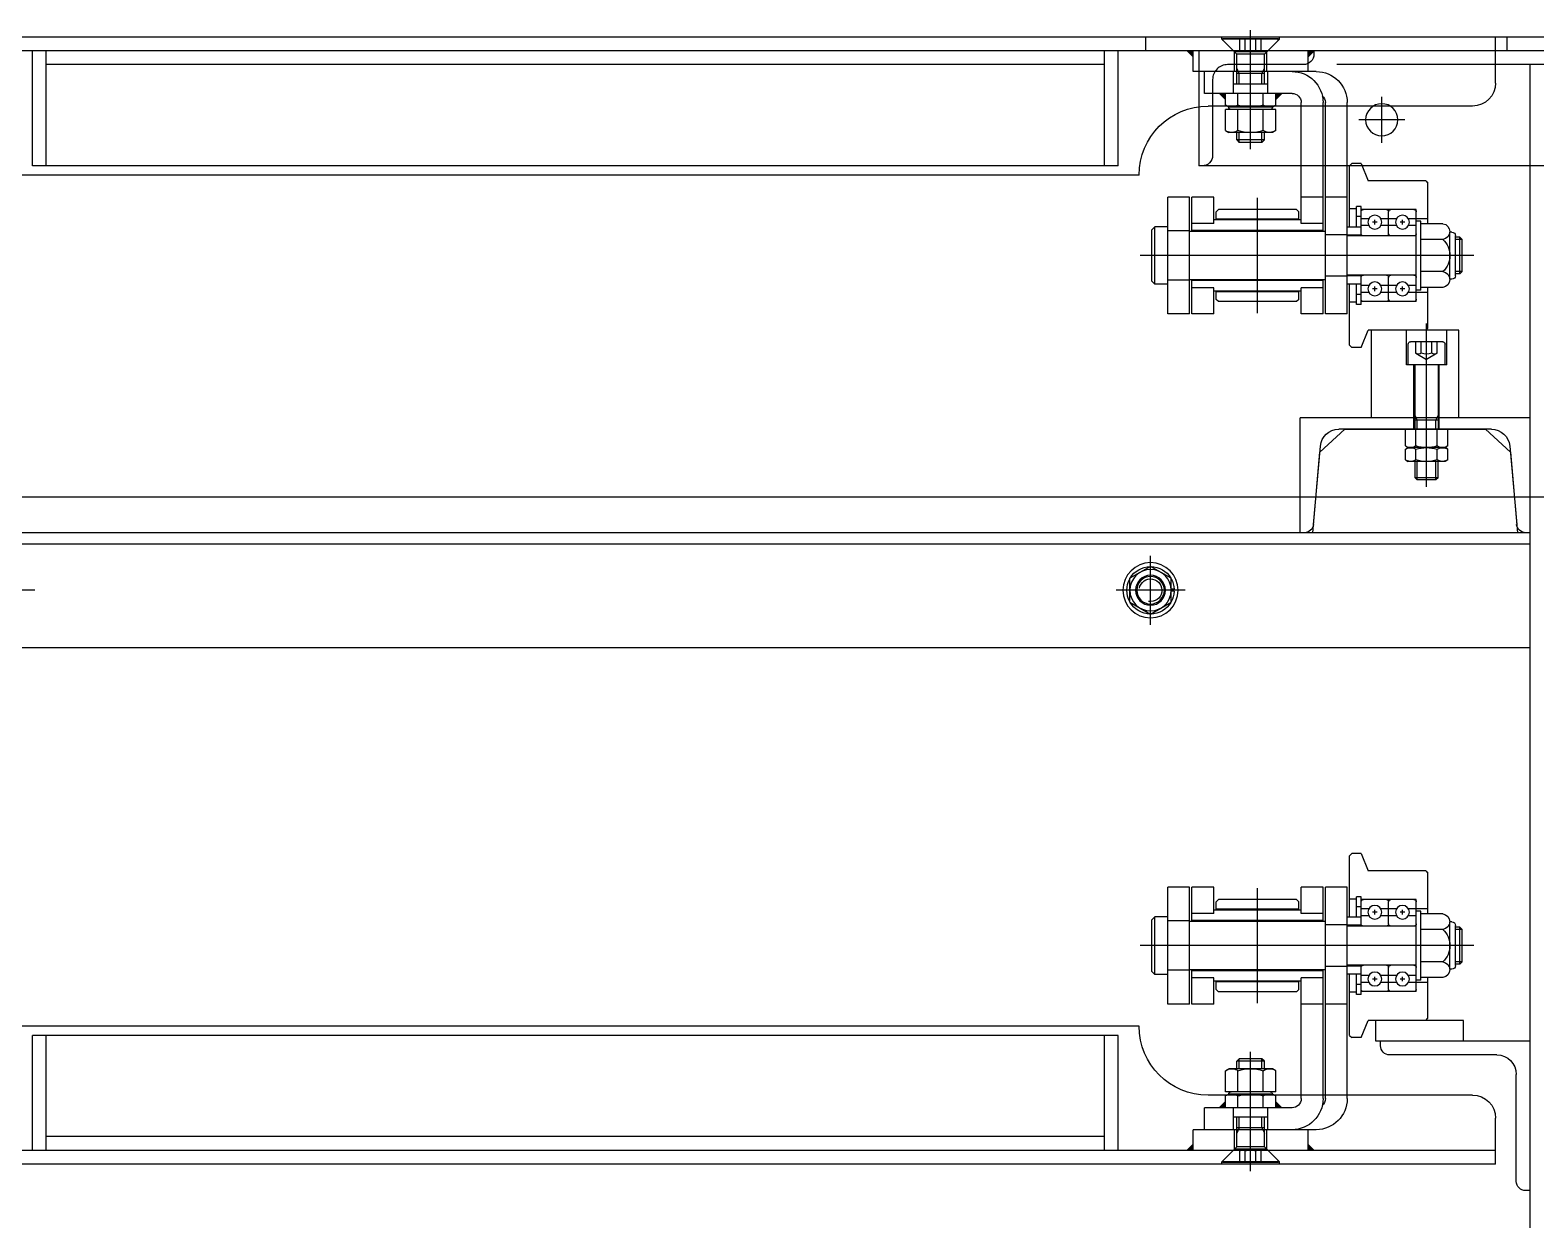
# Model space of a CAD drawing. Header units: millimetres. Extents: x 5349504 to 6791112, y -2212455 to -2153443.
# Drawn here: x 6504144 to 6504799, y -2198438 to -2197921 of the extents above; entities that cross this region are included whole.
import ezdxf

# ---------------------------------------------------------------- set-up
doc = ezdxf.new("R2010")
doc.units = ezdxf.units.MM
doc.header["$LTSCALE"] = 400
doc.linetypes.add('CEN', pattern=[62, 60, -1, 0, -1])
doc.layers.get('DEFPOINTS').update_dxf_attribs({"color": 140})
for name, color, linetype in [('CEN', 1, 'CEN'), ('EQUIP', 8, 'Continuous'), ('GRND', 8, 'Continuous')]:
    doc.layers.add(name, color=color, linetype=linetype)

# ---------------------------------------------------------------- blocks, each defined once
blk = doc.blocks.new('BL-EQ-SECT_1_20230313')
at = {"layer": 'DEFPOINTS'}
blk.add_line((276.25, 3252.6), (107776.25, 3252.6), dxfattribs=at)
at = {"layer": 'EQUIP'}
for p, q in [((52112.75, 3203.8), (52112.75, 3255.6)), ((52001.25, 3246.6), (52001.25, 3252.6)), ((52006.25, 3232.6), (52006.25, 3252.6)), ((52087.75, 3237.6), (52087.75, 3246.6)), ((52100.25, 3251.6), (52100.25, 3252.6)), ((52100.25, 3251.6), (52106.75, 3245.1)), ((52100.25, 3251.6), (52125.25, 3251.6)), ((52100.75, 3251.8), (52124.75, 3251.8)), ((52100.75, 3251.1), (52100.75, 3251.8)), ((52108.13, 3246.8), (52108.13, 3251.8)), ((52110.44, 3246.8), (52110.44, 3251.8)), ((52115.06, 3246.8), (52115.06, 3251.8)), ((52117.37, 3246.8), (52117.37, 3251.8)), ((52118.75, 3245.1), (52125.25, 3251.6)), ((52124.75, 3251.1), (52124.75, 3251.8)), ((52125.25, 3251.6), (52125.25, 3252.6)), ((52137.75, 3237.6), (52137.75, 3246.6)), ((52170.25, 3196.6), (52170.25, 3246.6)), ((52176.25, 3196.6), (52176.25, 3246.6)), ((52636.25, 3196.6), (52636.25, 3246.6)), ((52642.25, 3196.6), (52642.25, 3246.6)), ((51336.25, 3240.6), (52075.25, 3240.6)), ((51991.25, 982.6), (51991.25, 3240.6)), ((52105.75, 3237.6), (52105.75, 3246.1)), ((52105.75, 3246.1), (52119.75, 3246.1)), ((52106.75, 3245.1), (52118.75, 3245.1)), ((52106.75, 3232.1), (52106.75, 3245.1)), ((52118.75, 3232.1), (52118.75, 3245.1)), ((52119.75, 3237.6), (52119.75, 3246.1)), ((52176.25, 3240.6), (52636.25, 3240.6)), ((52084.25, 3237.6), (52137.75, 3237.6)), ((52105.25, 3228.1), (52105.25, 3237.6)), ((52107.83, 3236.8), (52106.75, 3239.1)), ((52106.75, 3236.8), (52118.75, 3236.8)), ((52107.83, 3232.1), (52107.83, 3236.8)), ((52117.68, 3236.8), (52118.75, 3239.1)), ((52117.68, 3232.1), (52117.68, 3236.8)), ((52120.25, 3228.1), (52120.25, 3237.6)), ((52132.75, 3228.1), (52132.75, 3237.6)), ((52094.75, 3228.1), (52132.75, 3228.1)), ((52101.78, 3222.94), (52101.78, 3228.1)), ((52105.25, 3232.1), (52120.25, 3232.1)), ((52107.27, 3222.94), (52107.27, 3228.1)), ((52118.24, 3222.94), (52118.24, 3228.1)), ((52123.72, 3222.94), (52123.72, 3228.1)), ((52016.25, 3222.6), (52131.25, 3222.6)), ((52055.75, 3206.6), (52055.75, 3226.6)), ((52070.75, 3132.2), (52070.75, 3224.1)), ((52080.25, 3132.2), (52080.25, 3224.1)), ((52081.25, 3168.1), (52081.25, 3224.1)), ((52090.75, 3171.6), (52090.75, 3224.1)), ((52101.78, 3222.94), (52102.39, 3222.6)), ((52101.78, 3221.1), (52123.73, 3221.1)), ((52101.78, 3211.95), (52101.78, 3221.1)), ((52102.39, 3222.6), (52103.25, 3222.1)), ((52103.25, 3222.1), (52122.25, 3222.1)), ((52107.27, 3211.95), (52107.27, 3221.1)), ((52118.24, 3211.95), (52118.24, 3221.1)), ((52122.25, 3222.1), (52123.72, 3222.94)), ((52123.73, 3211.95), (52123.73, 3221.1)), ((52045.75, 3216.6), (52065.75, 3216.6)), ((52101.78, 3211.95), (52103.25, 3211.1)), ((52103.25, 3211.1), (52122.25, 3211.1)), ((52106.75, 3207.87), (52106.75, 3211.1)), ((52106.75, 3207.87), (52107.83, 3206.8)), ((52106.75, 3207.87), (52118.75, 3207.87)), ((52107.83, 3206.8), (52107.83, 3211.1)), ((52117.68, 3206.8), (52117.68, 3211.1)), ((52118.75, 3207.87), (52117.68, 3206.8)), ((52118.75, 3207.87), (52118.75, 3211.1)), ((52123.73, 3211.95), (52122.25, 3211.1)), ((52107.83, 3206.8), (52117.68, 3206.8)), ((52064.76, 3197.6), (52061.66, 3190.1)), ((52064.76, 3197.6), (52068.75, 3197.6)), ((52069.75, 3196.6), (52068.75, 3197.6)), ((52069.76, 3170), (52069.75, 3196.6)), ((52170.25, 3196.6), (52642.25, 3196.6)), ((52036.65, 3190.1), (52035.65, 3189.1)), ((52035.65, 3171.44), (52035.65, 3189.1)), ((52036.65, 3190.1), (52061.66, 3190.1)), ((52161.25, 3192.6), (52651.25, 3192.6)), ((52070.75, 3183), (52080.25, 3183)), ((52081.25, 3183), (52090.75, 3183)), ((52109.75, 3132.55), (52109.75, 3182.65)), ((52128.75, 3183), (52138.25, 3183)), ((52128.75, 3171.6), (52128.75, 3183)), ((52138.25, 3168.1), (52138.25, 3183)), ((52139.25, 3132.2), (52139.25, 3183)), ((52139.25, 3183), (52148.75, 3183)), ((52148.75, 3132.2), (52148.75, 3183)), ((52040.75, 3137.6), (52040.75, 3177.6)), ((52040.75, 3177.6), (52064.75, 3177.6)), ((52052.75, 3167.1), (52052.75, 3176.6)), ((52064.75, 3178.85), (52066.7, 3178.85)), ((52064.75, 3166.1), (52064.75, 3178.85)), ((52064.75, 3174.52), (52066.7, 3174.52)), ((52066.7, 3170), (52066.7, 3178.85)), ((52066.7, 3177.85), (52069.76, 3177.85)), ((52092.75, 3177.64), (52091.75, 3176.64)), ((52091.75, 3173.06), (52091.75, 3176.65)), ((52092.75, 3177.65), (52126.75, 3177.65)), ((52126.75, 3177.64), (52127.75, 3176.64)), ((52127.75, 3173.06), (52127.75, 3176.65)), ((52025.25, 3167.79), (52026.15, 3167.79)), ((52026.15, 3147.3), (52026.15, 3167.79)), ((52029.15, 3171.45), (52038.75, 3171.45)), ((52035.75, 3173.6), (52044.16, 3173.6)), ((52038.75, 3142.6), (52038.75, 3172.6)), ((52038.75, 3172.6), (52040.75, 3172.6)), ((52040.75, 3170.6), (52044.16, 3170.6)), ((52045.75, 3172.1), (52047.75, 3172.1)), ((52046.75, 3171.1), (52046.75, 3173.1)), ((52049.35, 3173.6), (52056.16, 3173.6)), ((52049.35, 3170.6), (52056.16, 3170.6)), ((52057.75, 3172.1), (52059.75, 3172.1)), ((52058.75, 3171.1), (52058.75, 3173.1)), ((52061.35, 3173.6), (52064.75, 3173.6)), ((52061.35, 3170.6), (52064.75, 3170.6)), ((52064.75, 3170), (52070.75, 3170)), ((52080.25, 3168.1), (52139.25, 3168.1)), ((52081.25, 3171.6), (52090.75, 3171.6)), ((52081.25, 3168.5), (52138.25, 3168.5)), ((52090.75, 3173.06), (52128.75, 3173.06)), ((52091.75, 3173.39), (52127.75, 3173.39)), ((52128.75, 3171.6), (52138.25, 3171.6)), ((52139.25, 3168.32), (52148.75, 3168.32)), ((52148.75, 3170.1), (52154.43, 3170.1)), ((52154.43, 3170.1), (52155.75, 3168.77)), ((52154.43, 3145.1), (52154.43, 3170.1)), ((52155.75, 3146.43), (52155.75, 3168.77)), ((52021.75, 3165.6), (52020.75, 3164.6)), ((52020.75, 3164.6), (52023.75, 3164.6)), ((52020.75, 3150.6), (52020.75, 3164.6)), ((52021.75, 3165.6), (52023.75, 3165.6)), ((52021.75, 3149.6), (52021.75, 3165.6)), ((52023.75, 3148.8), (52023.75, 3166.29)), ((52029.15, 3164.6), (52038.75, 3164.6)), ((52040.75, 3166.1), (52070.75, 3166.1)), ((52064.75, 3166.45), (52070.75, 3166.45)), ((52070.75, 3166.6), (52080.25, 3166.6)), ((52015.75, 3157.6), (52160.75, 3157.6)), ((52020.75, 3150.6), (52023.75, 3150.6)), ((52020.75, 3150.6), (52021.75, 3149.6)), ((52021.75, 3149.6), (52023.75, 3149.6)), ((52029.15, 3150.6), (52038.75, 3150.6)), ((52040.75, 3149.1), (52070.75, 3149.1)), ((52064.75, 3136.35), (52064.75, 3149.1)), ((52064.75, 3148.75), (52070.75, 3148.75)), ((52070.75, 3148.6), (52080.25, 3148.6)), ((52025.25, 3147.3), (52026.15, 3147.3)), ((52029.15, 3143.75), (52038.75, 3143.75)), ((52035.65, 3126.1), (52035.65, 3143.75)), ((52038.75, 3142.6), (52040.75, 3142.6)), ((52040.75, 3144.6), (52044.16, 3144.6)), ((52045.75, 3143.1), (52047.75, 3143.1)), ((52046.75, 3142.1), (52046.75, 3144.1)), ((52049.35, 3144.6), (52056.16, 3144.6)), ((52052.75, 3138.6), (52052.75, 3148.1)), ((52057.75, 3143.1), (52059.75, 3143.1)), ((52058.75, 3142.1), (52058.75, 3144.1)), ((52061.35, 3144.6), (52064.75, 3144.6)), ((52064.75, 3145.2), (52070.75, 3145.2)), ((52066.7, 3136.35), (52066.7, 3145.2)), ((52069.75, 3118.6), (52069.75, 3145.2)), ((52080.25, 3147.1), (52139.25, 3147.1)), ((52081.25, 3132.2), (52081.25, 3147.1)), ((52081.25, 3146.7), (52138.25, 3146.7)), ((52081.25, 3143.6), (52090.75, 3143.6)), ((52090.75, 3132.2), (52090.75, 3143.6)), ((52090.75, 3142.13), (52128.75, 3142.13)), ((52091.75, 3138.55), (52091.75, 3142.13)), ((52091.75, 3141.81), (52127.75, 3141.81)), ((52127.75, 3138.55), (52127.75, 3142.13)), ((52128.75, 3143.6), (52138.25, 3143.6)), ((52128.75, 3132.2), (52128.75, 3143.6)), ((52138.25, 3132.2), (52138.25, 3147.1)), ((52139.25, 3146.87), (52148.75, 3146.87)), ((52148.75, 3145.1), (52154.43, 3145.1)), ((52155.75, 3146.43), (52154.42, 3145.1)), ((52035.75, 3141.6), (52044.16, 3141.6)), ((52040.75, 3137.6), (52064.75, 3137.6)), ((52049.35, 3141.6), (52056.16, 3141.6)), ((52061.35, 3141.6), (52064.75, 3141.6)), ((52064.75, 3140.67), (52066.7, 3140.67)), ((52064.75, 3136.35), (52066.7, 3136.35)), ((52066.7, 3137.35), (52069.76, 3137.35)), ((52091.76, 3138.55), (52092.76, 3137.55)), ((52092.75, 3137.55), (52126.75, 3137.55)), ((52126.76, 3137.55), (52127.75, 3138.54)), ((52070.75, 3132.2), (52080.25, 3132.2)), ((52081.25, 3132.2), (52090.75, 3132.2)), ((52128.75, 3132.2), (52138.25, 3132.2)), ((52139.25, 3132.2), (52148.75, 3132.2)), ((52022.25, 3087.1), (52022.25, 3125.1)), ((52022.25, 3125.1), (52061.66, 3125.1)), ((52027.5, 3110.1), (52027.5, 3125.1)), ((52036.65, 3125.1), (52035.65, 3126.1)), ((52036.25, 3057.1), (52036.25, 3128.1)), ((52045, 3110.1), (52045, 3125.1)), ((52060.25, 3087.1), (52060.25, 3125.1)), ((52064.76, 3117.6), (52061.66, 3125.1)), ((52028.25, 3110.1), (52028.25, 3119.1)), ((52029.25, 3120.1), (52043.25, 3120.1)), ((52031.63, 3115.1), (52031.63, 3120.1)), ((52033.94, 3115.1), (52033.94, 3120.1)), ((52038.56, 3115.1), (52038.56, 3120.1)), ((52040.87, 3115.1), (52040.87, 3120.1)), ((52044.25, 3110.1), (52044.25, 3119.1)), ((52064.76, 3117.6), (52068.75, 3117.6)), ((52069.75, 3118.6), (52068.75, 3117.6)), ((52027.5, 3110.1), (52045, 3110.1)), ((52030.75, 3082.1), (52030.75, 3110.1)), ((52031.25, 3110.1), (52031.25, 3082.1)), ((52031.63, 3115.1), (52036.25, 3112.43)), ((52040.87, 3115.1), (52036.25, 3112.43)), ((52041.25, 3082.1), (52041.25, 3110.1)), ((52041.75, 3082.1), (52041.75, 3110.1)), ((51991.25, 3087.1), (52091.25, 3087.1)), ((52032.17, 3086.1), (52031.25, 3088.1)), ((52031.25, 3086.1), (52041.25, 3086.1)), ((52032.17, 3082.1), (52032.17, 3086.1)), ((52040.33, 3086.1), (52041.25, 3088.1)), ((52040.33, 3082.1), (52040.33, 3086.1)), ((52091.25, 3037.1), (52091.25, 3087.1)), ((52008.05, 3082.1), (52074.45, 3082.1)), ((52027.01, 3074.81), (52027.01, 3082.1)), ((52031.63, 3074.81), (52031.63, 3082.1)), ((52040.87, 3074.81), (52040.87, 3082.1)), ((52045.49, 3074.81), (52045.49, 3082.1)), ((52000.08, 3074.79), (51997.1, 3040.75)), ((52027.01, 3074.81), (52028.25, 3074.1)), ((52027.01, 3073.38), (52028.25, 3074.1)), ((52027.01, 3068.81), (52027.01, 3073.38)), ((52028.25, 3074.1), (52044.25, 3074.1)), ((52031.63, 3068.81), (52031.63, 3073.38)), ((52040.87, 3068.81), (52040.87, 3073.38)), ((52045.49, 3074.81), (52044.25, 3074.1)), ((52045.49, 3073.38), (52044.25, 3074.1)), ((52045.49, 3068.81), (52045.49, 3073.38)), ((52085.4, 3040.75), (52082.42, 3074.79)), ((52027.01, 3068.81), (52028.25, 3068.1)), ((52028.25, 3068.1), (52044.25, 3068.1)), ((52031.25, 3061.02), (52031.25, 3068.1)), ((52032.17, 3060.1), (52032.17, 3068.1)), ((52040.33, 3060.1), (52040.33, 3068.1)), ((52041.25, 3061.02), (52041.25, 3068.1)), ((52045.49, 3068.81), (52044.25, 3068.1)), ((52031.25, 3061.02), (52032.17, 3060.1)), ((52031.25, 3061.02), (52041.25, 3061.02)), ((52032.17, 3060.1), (52040.33, 3060.1)), ((52041.25, 3061.02), (52040.33, 3060.1)), ((51991.25, 3037.1), (52821.25, 3037.1)), ((51991.25, 3032.1), (52812.25, 3032.1)), ((52156.25, 2997.1), (52156.25, 3027.1)), ((52147.25, 3017.29), (52156.25, 3022.49)), ((52147.25, 3006.9), (52147.25, 3017.29)), ((52156.25, 3022.49), (52165.25, 3017.29)), ((52165.25, 3006.9), (52165.25, 3017.29)), ((52141.25, 3012.1), (52171.25, 3012.1)), ((52145.96, 3012.55), (52147.25, 3012.55)), ((52145.96, 3011.65), (52147.25, 3011.65)), ((52641.25, 3012.1), (52671.25, 3012.1)), ((52156.25, 3001.7), (52147.25, 3006.9)), ((52165.25, 3006.9), (52156.25, 3001.7)), ((51991.25, 2987.1), (52821.25, 2987.1)), ((52064.76, 2897.6), (52061.66, 2890.1)), ((52064.76, 2897.6), (52068.75, 2897.6)), ((52069.75, 2896.6), (52068.75, 2897.6)), ((52069.76, 2870), (52069.75, 2896.6)), ((52036.65, 2890.1), (52035.65, 2889.1)), ((52035.65, 2871.44), (52035.65, 2889.1)), ((52036.65, 2890.1), (52061.66, 2890.1)), ((52070.75, 2883), (52080.25, 2883)), ((52070.75, 2791.1), (52070.75, 2883)), ((52080.25, 2791.1), (52080.25, 2883)), ((52081.25, 2883), (52090.75, 2883)), ((52081.25, 2868.1), (52081.25, 2883)), ((52090.75, 2871.6), (52090.75, 2883)), ((52109.75, 2832.55), (52109.75, 2882.65)), ((52128.75, 2883), (52138.25, 2883)), ((52128.75, 2871.6), (52128.75, 2883)), ((52138.25, 2868.1), (52138.25, 2883)), ((52139.25, 2832.2), (52139.25, 2883)), ((52139.25, 2883), (52148.75, 2883)), ((52148.75, 2832.2), (52148.75, 2883)), ((52035.75, 2873.6), (52044.16, 2873.6)), ((52040.75, 2837.6), (52040.75, 2877.6)), ((52040.75, 2877.6), (52064.75, 2877.6)), ((52049.35, 2873.6), (52056.16, 2873.6)), ((52052.75, 2867.1), (52052.75, 2876.6)), ((52061.35, 2873.6), (52064.75, 2873.6)), ((52064.75, 2878.85), (52066.7, 2878.85)), ((52064.75, 2866.1), (52064.75, 2878.85)), ((52064.75, 2874.52), (52066.7, 2874.52)), ((52066.7, 2870), (52066.7, 2878.85)), ((52066.7, 2877.85), (52069.76, 2877.85)), ((52091.75, 2873.06), (52091.75, 2876.65)), ((52091.75, 2873.39), (52127.75, 2873.39)), ((52091.76, 2876.64), (52092.76, 2877.64)), ((52092.75, 2877.65), (52126.75, 2877.65)), ((52126.76, 2877.64), (52127.75, 2876.65)), ((52127.75, 2873.06), (52127.75, 2876.65)), ((52025.25, 2867.89), (52026.15, 2867.89)), ((52026.15, 2847.4), (52026.15, 2867.89)), ((52029.15, 2871.44), (52038.75, 2871.44)), ((52038.75, 2842.6), (52038.75, 2872.6)), ((52038.75, 2872.6), (52040.75, 2872.6)), ((52040.75, 2870.6), (52044.16, 2870.6)), ((52045.75, 2872.1), (52047.75, 2872.1)), ((52046.75, 2871.1), (52046.75, 2873.1)), ((52049.35, 2870.6), (52056.16, 2870.6)), ((52057.75, 2872.1), (52059.75, 2872.1)), ((52058.75, 2871.1), (52058.75, 2873.1)), ((52061.35, 2870.6), (52064.75, 2870.6)), ((52064.75, 2870), (52070.75, 2870)), ((52080.25, 2868.1), (52139.25, 2868.1)), ((52081.25, 2871.6), (52090.75, 2871.6)), ((52081.25, 2868.5), (52138.25, 2868.5)), ((52090.75, 2873.06), (52128.75, 2873.06)), ((52128.75, 2871.6), (52138.25, 2871.6)), ((52139.25, 2868.32), (52148.75, 2868.32)), ((52148.75, 2870.1), (52154.43, 2870.1)), ((52155.75, 2868.77), (52154.42, 2870.09)), ((52154.43, 2845.1), (52154.43, 2870.1)), ((52155.75, 2846.42), (52155.75, 2868.76)), ((52020.75, 2864.59), (52021.75, 2865.59)), ((52020.75, 2864.59), (52023.75, 2864.59)), ((52020.75, 2850.6), (52020.75, 2864.59)), ((52021.75, 2865.59), (52023.75, 2865.59)), ((52021.75, 2849.59), (52021.75, 2865.59)), ((52023.75, 2848.9), (52023.75, 2866.39)), ((52029.15, 2864.59), (52038.75, 2864.59)), ((52040.75, 2866.1), (52070.75, 2866.1)), ((52064.75, 2866.45), (52070.75, 2866.45)), ((52070.75, 2866.6), (52080.25, 2866.6)), ((52015.75, 2857.6), (52160.75, 2857.6)), ((52020.75, 2850.59), (52023.75, 2850.59)), ((52021.75, 2849.59), (52020.75, 2850.59)), ((52021.75, 2849.59), (52023.75, 2849.59)), ((52025.25, 2847.4), (52026.15, 2847.4)), ((52029.15, 2850.59), (52038.75, 2850.59)), ((52040.75, 2849.1), (52070.75, 2849.1)), ((52052.75, 2838.6), (52052.75, 2848.1)), ((52064.75, 2836.35), (52064.75, 2849.1)), ((52064.75, 2848.75), (52070.75, 2848.75)), ((52070.75, 2848.6), (52080.25, 2848.6)), ((52080.25, 2847.1), (52139.25, 2847.1)), ((52081.25, 2791.1), (52081.25, 2847.1)), ((52138.25, 2832.2), (52138.25, 2847.1)), ((52029.15, 2843.75), (52038.75, 2843.75)), ((52035.65, 2826.1), (52035.65, 2843.75)), ((52035.75, 2841.6), (52044.16, 2841.6)), ((52038.75, 2842.6), (52040.75, 2842.6)), ((52040.75, 2844.6), (52044.16, 2844.6)), ((52045.75, 2843.1), (52047.75, 2843.1)), ((52046.75, 2842.1), (52046.75, 2844.1)), ((52049.35, 2844.6), (52056.16, 2844.6)), ((52049.35, 2841.6), (52056.16, 2841.6)), ((52057.75, 2843.1), (52059.75, 2843.1)), ((52058.75, 2842.1), (52058.75, 2844.1)), ((52061.35, 2844.6), (52064.75, 2844.6)), ((52061.35, 2841.6), (52064.75, 2841.6)), ((52064.75, 2845.2), (52070.75, 2845.2)), ((52064.75, 2840.67), (52066.7, 2840.67)), ((52066.7, 2836.35), (52066.7, 2845.2)), ((52069.75, 2818.6), (52069.75, 2845.2)), ((52081.25, 2846.7), (52138.25, 2846.7)), ((52081.25, 2843.6), (52090.75, 2843.6)), ((52090.75, 2791.1), (52090.75, 2843.6)), ((52090.75, 2842.13), (52128.75, 2842.13)), ((52091.75, 2838.55), (52091.75, 2842.13)), ((52091.75, 2841.81), (52127.75, 2841.81)), ((52127.75, 2838.55), (52127.75, 2842.13)), ((52128.75, 2832.2), (52128.75, 2843.6)), ((52128.75, 2843.6), (52138.25, 2843.6)), ((52139.25, 2846.87), (52148.75, 2846.87)), ((52148.75, 2845.09), (52154.43, 2845.09)), ((52154.43, 2845.1), (52155.75, 2846.42)), ((52040.75, 2837.6), (52064.75, 2837.6)), ((52064.75, 2836.35), (52066.7, 2836.35)), ((52066.7, 2837.35), (52069.76, 2837.35)), ((52092.75, 2837.55), (52091.75, 2838.55)), ((52092.75, 2837.55), (52126.75, 2837.55)), ((52126.75, 2837.55), (52127.75, 2838.55)), ((52070.75, 2832.2), (52080.25, 2832.2)), ((52081.25, 2832.2), (52090.75, 2832.2)), ((52128.75, 2832.2), (52138.25, 2832.2)), ((52139.25, 2832.2), (52148.75, 2832.2)), ((52020.25, 2825.1), (52061.66, 2825.1)), ((52020.25, 2816.1), (52020.25, 2825.1)), ((52036.65, 2825.1), (52035.65, 2826.1)), ((52058.25, 2816.1), (52058.25, 2825.1)), ((52064.76, 2817.6), (52061.66, 2825.1)), ((52161.25, 2822.6), (52651.25, 2822.6)), ((51991.25, 2816.1), (52056.25, 2816.1)), ((52020.25, 2816.1), (52058.25, 2816.1)), ((52056.25, 2814.1), (52056.25, 2816.1)), ((52064.76, 2817.6), (52068.75, 2817.6)), ((52069.75, 2818.6), (52068.75, 2817.6)), ((52170.25, 2818.6), (52642.25, 2818.6)), ((52170.25, 2768.6), (52170.25, 2818.6)), ((52176.25, 2768.6), (52176.25, 2818.6)), ((52636.25, 2768.6), (52636.25, 2818.6)), ((52642.25, 2768.6), (52642.25, 2818.6)), ((52005.75, 2810.1), (52052.25, 2810.1)), ((52106.75, 2807.32), (52107.83, 2808.4)), ((52107.83, 2804.1), (52107.83, 2808.4)), ((52107.83, 2808.4), (52117.68, 2808.4)), ((52112.75, 2759.6), (52112.75, 2811.4)), ((52117.68, 2804.1), (52117.68, 2808.4)), ((52118.75, 2807.32), (52117.68, 2808.4)), ((51997.25, 2755.1), (51997.25, 2801.6)), ((52101.78, 2803.25), (52103.25, 2804.1)), ((52101.78, 2794.1), (52101.78, 2803.25)), ((52103.25, 2804.1), (52122.25, 2804.1)), ((52106.75, 2804.1), (52106.75, 2807.32)), ((52106.75, 2807.32), (52118.75, 2807.32)), ((52107.27, 2794.1), (52107.27, 2803.25)), ((52118.24, 2794.1), (52118.24, 2803.25)), ((52118.75, 2804.1), (52118.75, 2807.32)), ((52123.73, 2803.25), (52122.25, 2804.1)), ((52123.73, 2794.1), (52123.73, 2803.25)), ((52016.25, 2792.6), (52131.25, 2792.6)), ((52101.78, 2794.1), (52123.73, 2794.1)), ((52101.78, 2792.25), (52102.39, 2792.6)), ((52101.78, 2787.1), (52101.78, 2792.25)), ((52102.39, 2792.6), (52103.25, 2793.1)), ((52103.25, 2793.1), (52122.25, 2793.1)), ((52107.27, 2787.1), (52107.27, 2792.25)), ((52118.24, 2787.1), (52118.24, 2792.25)), ((52122.25, 2793.1), (52123.72, 2792.25)), ((52123.72, 2787.1), (52123.72, 2792.25)), ((52006.25, 2762.6), (52006.25, 2782.6)), ((52094.75, 2787.1), (52132.75, 2787.1)), ((52105.25, 2777.6), (52105.25, 2787.1)), ((52105.25, 2783.1), (52120.25, 2783.1)), ((52106.75, 2770.1), (52106.75, 2783.1)), ((52107.83, 2778.4), (52107.83, 2783.1)), ((52117.68, 2778.4), (52117.68, 2783.1)), ((52118.75, 2770.1), (52118.75, 2783.1)), ((52120.25, 2777.6), (52120.25, 2787.1)), ((52132.75, 2777.6), (52132.75, 2787.1)), ((52084.25, 2777.6), (52137.75, 2777.6)), ((52087.75, 2768.6), (52087.75, 2777.6)), ((52105.75, 2769.1), (52105.75, 2777.6)), ((52106.75, 2778.4), (52118.75, 2778.4)), ((52107.83, 2778.4), (52106.75, 2776.09)), ((52117.68, 2778.4), (52118.75, 2776.09)), ((52119.75, 2769.1), (52119.75, 2777.6)), ((52137.75, 2768.6), (52137.75, 2777.6)), ((52006.25, 2768.6), (52806.25, 2768.6)), ((52100.25, 2763.6), (52106.75, 2770.1)), ((52105.75, 2769.1), (52119.75, 2769.1)), ((52106.75, 2770.1), (52118.75, 2770.1)), ((52118.75, 2770.1), (52125.25, 2763.6)), ((52176.25, 2774.6), (52636.25, 2774.6)), ((52006.25, 2762.6), (52806.25, 2762.6)), ((52100.25, 2762.6), (52100.25, 2763.6)), ((52100.25, 2763.6), (52125.25, 2763.6)), ((52100.75, 2763.4), (52100.75, 2764.1)), ((52100.75, 2763.4), (52124.75, 2763.4)), ((52108.13, 2763.4), (52108.13, 2768.4)), ((52110.44, 2763.4), (52110.44, 2768.4)), ((52115.06, 2763.4), (52115.06, 2768.4)), ((52117.37, 2763.4), (52117.37, 2768.4)), ((52124.75, 2763.4), (52124.75, 2764.1)), ((52125.25, 2762.6), (52125.25, 2763.6)), ((51991.25, 2751.1), (51993.25, 2751.1))]:
    blk.add_line(p, q, dxfattribs=at)
for points in [[(51176.25, 3246.6), (52806.25, 3246.6)], [(51181.25, 3246.6), (51181.25, 3252.6), (52806.25, 3252.6)], [(52135.25, 3246.6), (52135.25, 3196.6)], [(52158.25, 3246.6), (52158.25, 3252.6)], [(51226.25, 3196.6), (52135.25, 3196.6)]]:
    blk.add_lwpolyline(points, dxfattribs=at)
blk.add_lwpolyline([(52085.25, 3246.6), (52085.25, 3245.1, 0.414214), (52089.75, 3240.6), (52122.75, 3240.6, -0.414214), (52129.25, 3234.1), (52129.25, 3201.1, 0.414214), (52133.75, 3196.6), (52135.25, 3196.6)], format="xyb", dxfattribs=at)
blk.add_lwpolyline([(52082.66, 3072.13), (52071.79, 3082.1), (52010.72, 3082.1), (51999.85, 3072.13), (51996.79, 3037.1), (52085.72, 3037.1)], close=True, dxfattribs=at)
for centre, radius in [((52055.75, 3216.6), 7), ((52046.75, 3172.1), 3), ((52058.75, 3172.1), 3), ((52046.75, 3143.1), 3), ((52058.75, 3143.1), 3), ((52156.25, 3012.1), 12), ((52156.25, 3012.1), 9), ((52156.25, 3012.1), 6.5), ((52156.25, 3012.1), 6), ((52046.75, 2872.1), 3), ((52058.75, 2872.1), 3), ((52046.75, 2843.1), 3), ((52058.75, 2843.1), 3)]:
    blk.add_circle(centre, radius, dxfattribs=at)
for centre, radius, start, end in [((52109.29, 3248.28), 1.88, 232.12112, 307.87888), ((52112.75, 3253.33), 6.93, 250.52878, 289.47122), ((52116.22, 3248.28), 1.88, 232.12112, 307.87888), ((52084.25, 3224.1), 13.5, 90, 180), ((52094.75, 3224.1), 13.5, 90, 180), ((52016.25, 3232.6), 10, 180, 270), ((52084.25, 3224.1), 4, 131.8162, 180), ((52094.75, 3224.1), 4, 90, 180), ((52104.53, 3226.95), 4.85, 244.3799, 304.40899), ((52104.25, 3222.1), 1, 180, 270), ((52112.89, 3241.09), 19, 252.8014, 265.44659), ((52112.62, 3241.09), 19, 266.75464, 287.1986), ((52120.98, 3226.95), 4.85, 235.59101, 295.6201), ((52121.25, 3222.1), 1, 270, 0), ((52131.25, 3192.6), 30, 0, 90), ((52104.52, 3215.95), 4.85, 244.43847, 304.43847), ((52112.75, 3229.22), 18.13, 252.38303, 287.61697), ((52120.98, 3215.95), 4.85, 235.56153, 295.56153), ((52041.75, 3176.6), 1, 90, 180), ((52051.75, 3176.6), 1, 0, 89.99999), ((52053.75, 3176.6), 1, 90.00001, 179.99999), ((52063.75, 3176.6), 1, 0, 90), ((52025.25, 3166.29), 1.5, 90, 180), ((52029.64, 3168.02), 3.46, 98.2275, 261.88012), ((52035.82, 3157.6), 9.67, 133.60249, 226.39752), ((52041.75, 3167.1), 1, 180.00001, 270), ((52051.75, 3167.1), 1, 270, 0), ((52053.75, 3167.1), 1, 180.00001, 270), ((52063.75, 3167.1), 1, 270, 359.99999), ((52025.25, 3148.8), 1.5, 180, 270), ((52029.65, 3147.17), 3.46, 98.2197, 261.78159), ((52041.75, 3148.1), 1, 90, 179.99999), ((52051.75, 3148.1), 1, 0, 90), ((52053.75, 3148.1), 1, 90, 179.99999), ((52063.75, 3148.1), 1, 0.00001, 90), ((52041.75, 3138.6), 1, 180, 270), ((52051.75, 3138.6), 1, 270.00001, 0), ((52053.75, 3138.6), 1, 180.00001, 269.99999), ((52063.75, 3138.6), 1, 270, 0), ((52029.25, 3119.1), 1, 90, 180), ((52043.25, 3119.1), 1, 0, 90), ((52032.79, 3116.58), 1.88, 232.12112, 307.87888), ((52036.25, 3121.63), 6.93, 250.52878, 289.47122), ((52039.72, 3116.58), 1.88, 232.12112, 307.87888), ((52008.05, 3074.1), 8, 90, 175), ((52074.45, 3074.1), 8, 5, 90), ((52029.32, 3078.18), 4.08, 244.43847, 304.43847), ((52029.32, 3070.01), 4.08, 55.56153, 115.56153), ((52036.25, 3089.36), 15.27, 252.38303, 287.61697), ((52036.25, 3058.83), 15.27, 72.38303, 107.61697), ((52043.18, 3078.18), 4.08, 235.56153, 295.56153), ((52043.18, 3070.01), 4.08, 64.43847, 124.43847), ((52029.32, 3072.18), 4.08, 244.43847, 304.43847), ((52036.25, 3083.36), 15.27, 252.38303, 287.61697), ((52043.18, 3072.18), 4.08, 235.56153, 295.56153), ((51993.12, 3041.1), 4, 270, 355), ((52089.39, 3041.1), 4, 185, 270), ((52156.25, 3012.1), 10.3, 90.90167, 149.09833), ((52156.25, 3012.1), 10.3, 30.90167, 89.09833), ((52156.25, 3012.1), 10.3, 150.90167, 177.49599), ((52156.25, 3012.1), 10.3, 182.50401, 209.09833), ((52156.25, 3012.1), 4.93, 10, 280), ((52156.25, 3012.1), 10.3, 330.90167, 29.09833), ((52156.25, 3012.1), 10.3, 210.90167, 269.09833), ((52156.25, 3012.1), 10.3, 270.90167, 329.09833), ((52041.75, 2876.6), 1, 90, 180), ((52051.75, 2876.6), 1, 0, 89.99999), ((52053.75, 2876.6), 1, 90.00001, 179.99999), ((52063.75, 2876.6), 1, 0, 90), ((52025.25, 2866.39), 1.5, 90, 180), ((52029.65, 2868.02), 3.46, 98.21841, 261.7803), ((52041.75, 2867.1), 1, 180.00001, 270), ((52051.75, 2867.1), 1, 270, 0), ((52053.75, 2867.1), 1, 180.00001, 270), ((52063.75, 2867.1), 1, 270, 359.99999), ((52035.82, 2857.6), 9.67, 133.60248, 226.39751), ((52025.25, 2848.9), 1.5, 180, 270), ((52029.64, 2847.17), 3.46, 98.11988, 261.7725), ((52041.75, 2848.1), 1, 90, 179.99999), ((52051.75, 2848.1), 1, 0, 90), ((52053.75, 2848.1), 1, 90, 179.99999), ((52063.75, 2848.1), 1, 0.00001, 90), ((52041.75, 2838.6), 1, 180, 270), ((52051.75, 2838.6), 1, 270.00001, 0), ((52053.75, 2838.6), 1, 180.00001, 269.99999), ((52063.75, 2838.6), 1, 270, 0), ((52131.25, 2822.6), 30, 270, 0), ((52005.75, 2801.6), 8.5, 90, 180), ((52052.25, 2814.1), 4, 270, 0), ((52104.52, 2799.25), 4.85, 55.56153, 115.56153), ((52112.75, 2785.97), 18.13, 72.38303, 107.61697), ((52120.98, 2799.25), 4.85, 64.43847, 124.43847), ((52016.25, 2782.6), 10, 90, 180), ((52084.25, 2791.1), 13.5, 180, 270), ((52084.25, 2791.1), 4, 180, 228.1838), ((52094.75, 2791.1), 13.5, 180, 270), ((52094.75, 2791.1), 4, 180, 270), ((52104.53, 2788.24), 4.85, 55.59101, 115.6201), ((52104.25, 2793.1), 1, 90, 180), ((52112.89, 2774.1), 19, 94.55341, 107.1986), ((52112.62, 2774.1), 19, 72.8014, 93.24536), ((52120.98, 2788.24), 4.85, 64.3799, 124.40899), ((52121.25, 2793.1), 1, 0, 90), ((52109.29, 2766.91), 1.88, 52.12112, 127.87888), ((52112.75, 2761.86), 6.93, 70.52878, 109.47122), ((52116.22, 2766.91), 1.88, 52.12112, 127.87888), ((51993.25, 2755.1), 4, 270, 0)]:
    blk.add_arc(centre, radius, start, end, dxfattribs=at)
for points in [[(52087.75, 3246.6), (52084.75, 3246.6), (52087.75, 3243.6)], [(52137.75, 3246.6), (52140.75, 3246.6), (52137.75, 3243.6)], [(52101.78, 3228.1), (52098.78, 3228.1), (52101.78, 3225.1)], [(52123.72, 3228.1), (52123.72, 3225.1), (52126.72, 3228.1)], [(52101.78, 2787.1), (52098.78, 2787.1), (52101.78, 2790.1)], [(52123.72, 2787.1), (52123.72, 2790.1), (52126.72, 2787.1)], [(52087.75, 2768.6), (52084.75, 2768.6), (52087.75, 2771.6)], [(52137.75, 2768.6), (52140.75, 2768.6), (52137.75, 2771.6)]]:
    blk.add_solid(points, dxfattribs=at)

msp = doc.modelspace()

# ---------------------------------------------------------------- block references
at = {"layer": 'GRND', "xscale": -1}
msp.add_blockref('BL-EQ-SECT_1_20230313', (6556787.53, -2201176.2), dxfattribs=at)

# ---------------------------------------------------------------- next in the draw order: linework, layer by layer
at = {"layer": 'CEN'}
for p, q in [((6583899.38, -2197923.6), (6421181.94, -2197923.6)), ((6507036.28, -2197923.6), (6421181.94, -2197923.6)), ((6526836.28, -2197923.6), (6421181.94, -2197923.6)), ((6546036.28, -2197923.6), (6421181.94, -2197923.6)), ((6556036.28, -2197923.6), (6421181.94, -2197923.6)), ((6529841.28, -2197923.6), (6421181.94, -2197923.6)), ((6529841.28, -2197923.6), (6421181.94, -2197923.6)), ((6530304.79, -2197923.6), (6421181.94, -2197923.6)), ((6530304.79, -2197923.6), (6421181.94, -2197923.6)), ((6583899.38, -2198123.6), (6421181.94, -2198123.6)), ((6556036.28, -2198123.6), (6421181.94, -2198123.6)), ((6530304.79, -2198123.6), (6421181.94, -2198123.6)), ((6529841.28, -2198123.6), (6421181.94, -2198123.6)), ((6546036.28, -2198123.6), (6421181.94, -2198123.6)), ((6530304.79, -2198123.6), (6421181.94, -2198123.6)), ((6529841.28, -2198123.6), (6421181.94, -2198123.6)), ((6526536.28, -2198123.6), (6421181.94, -2198123.6)), ((6507036.28, -2198123.6), (6421181.94, -2198123.6)), ((6511486.28, -2198123.6), (6421181.94, -2198123.6)), ((6511486.28, -2198123.6), (6421181.94, -2198123.6)), ((6511486.28, -2198123.6), (6421181.94, -2198123.6)), ((6511486.28, -2198123.6), (6421181.94, -2198123.6)), ((6511486.28, -2198123.6), (6421181.94, -2198123.6)), ((6511486.28, -2198123.6), (6421181.94, -2198123.6)), ((6511486.28, -2198123.6), (6421181.94, -2198123.6)), ((6511486.28, -2198123.6), (6421181.94, -2198123.6)), ((6516361.28, -2198123.6), (6421181.94, -2198123.6)), ((6516361.28, -2198123.6), (6421181.94, -2198123.6)), ((6516361.28, -2198123.6), (6421181.94, -2198123.6)), ((6516361.28, -2198123.6), (6421181.94, -2198123.6)), ((6516361.28, -2198123.6), (6421181.94, -2198123.6)), ((6516361.28, -2198123.6), (6421181.94, -2198123.6)), ((6516361.28, -2198123.6), (6421181.94, -2198123.6)), ((6516361.28, -2198123.6), (6421181.94, -2198123.6))]:
    msp.add_line(p, q, dxfattribs=at)

doc.saveas('drawing.dxf')
